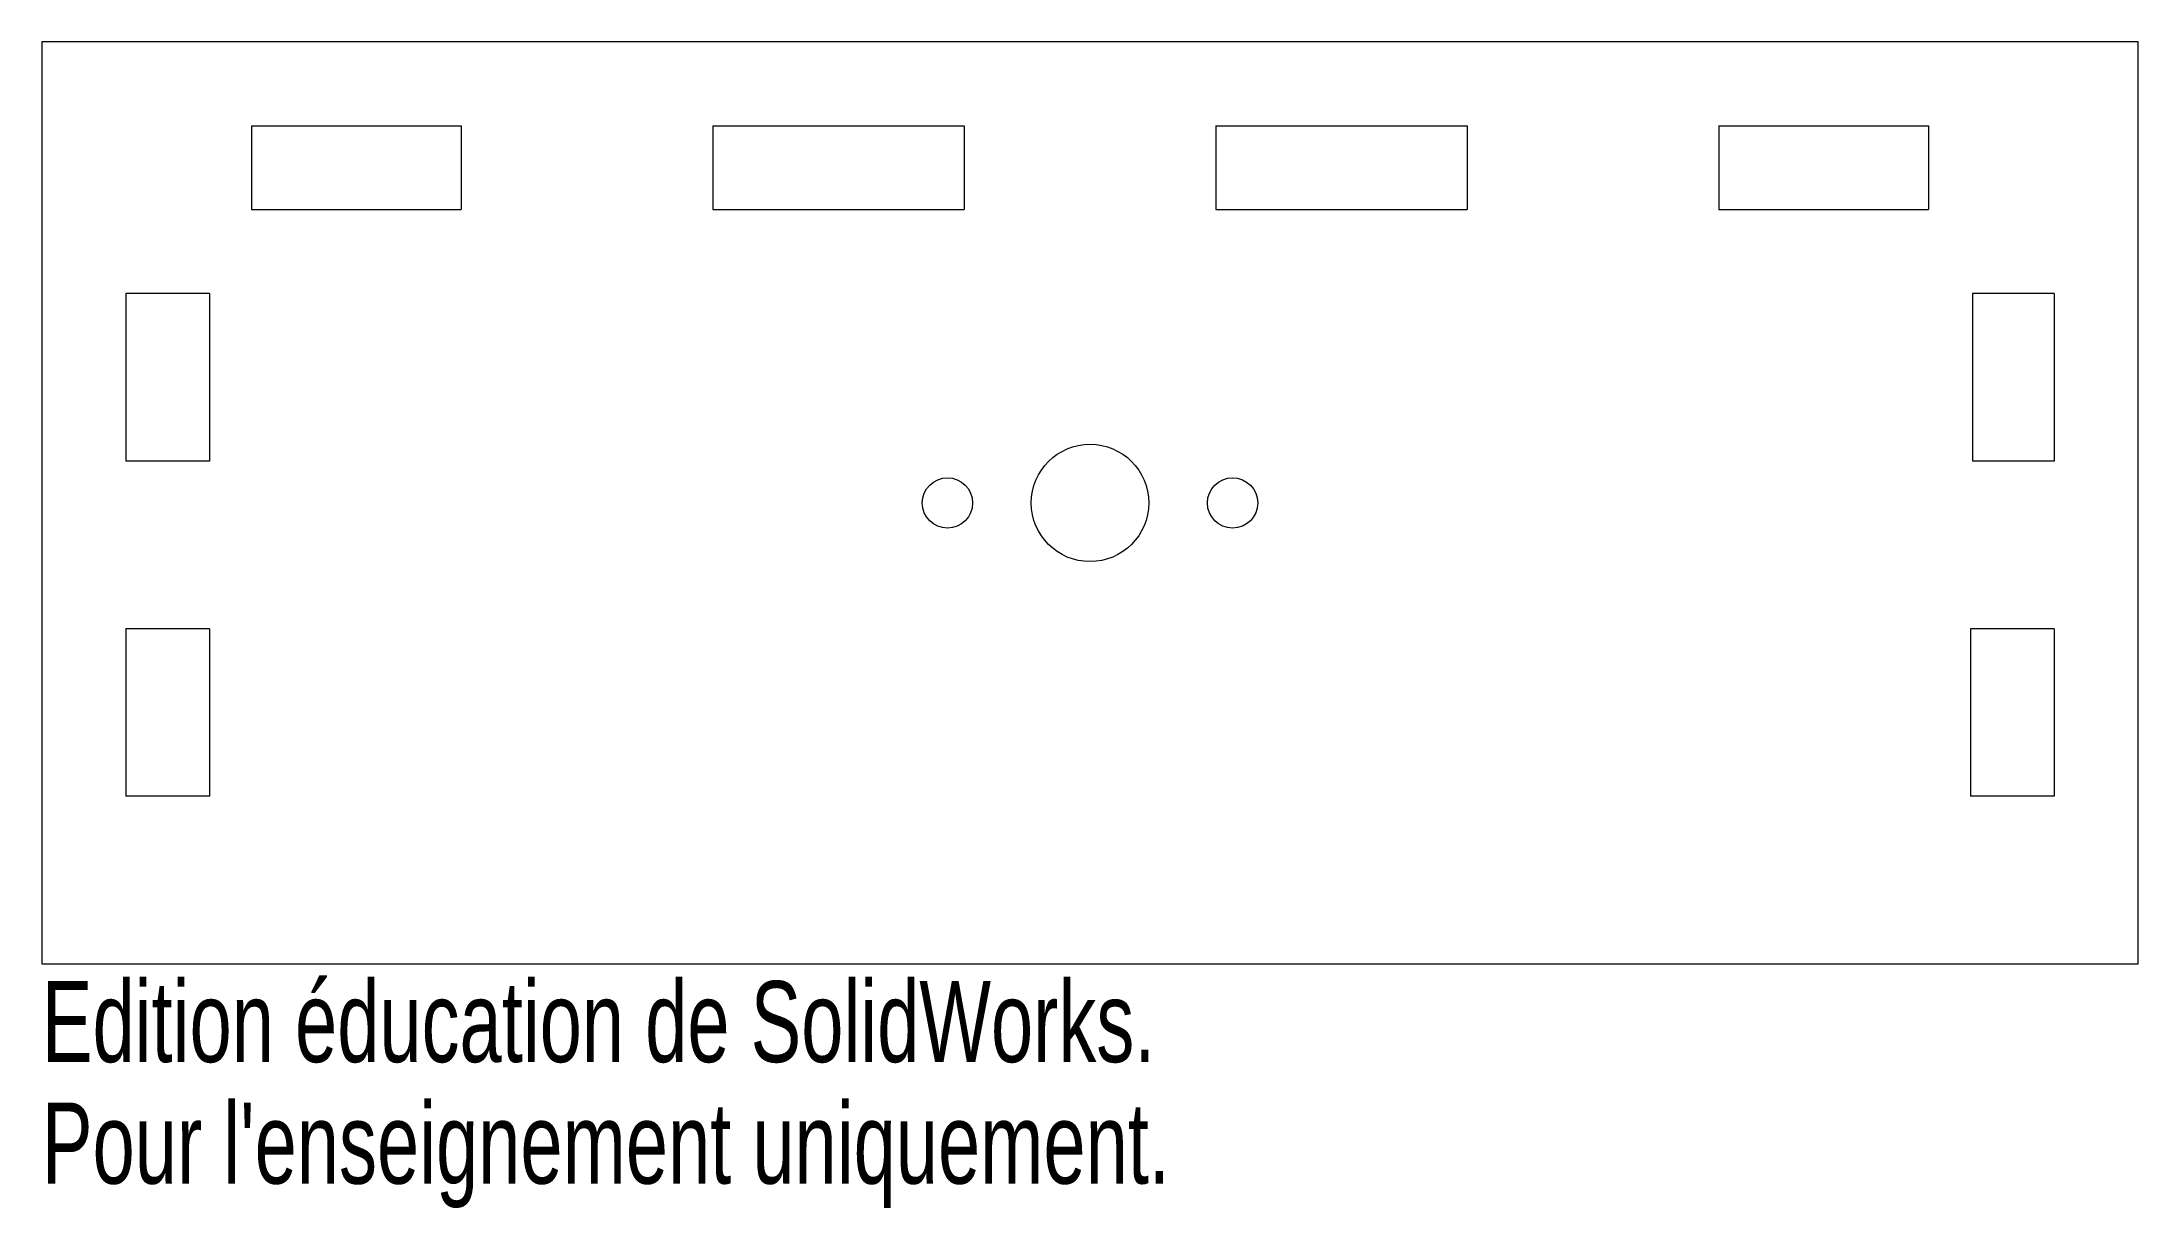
# Model space of a CAD drawing. Header units: millimetres. Extents: x -67 to 58, y -32 to 37.
import ezdxf

# ---------------------------------------------------------------- set-up
doc = ezdxf.new("R2010")
doc.units = ezdxf.units.MM
doc.styles.add('SLDTEXTSTYLE0', font='TXT', dxfattribs={"width": 0.7})

msp = doc.modelspace()

# ---------------------------------------------------------------- linework, layer by layer
at = {"color": 7, "linetype": 'Continuous', "lineweight": 15}
for p, q in [((-66.61, 37.38), (-66.61, -17.62)), ((58.39, 37.38), (-66.61, 37.38)), ((58.39, -17.62), (58.39, 37.38)), ((-54.11, 32.38), (-41.61, 32.38)), ((-54.11, 32.38), (-54.11, 27.38)), ((-41.61, 32.38), (-41.61, 27.38)), ((-26.61, 32.38), (-11.61, 32.38)), ((-26.61, 32.38), (-26.61, 27.38)), ((-11.61, 32.38), (-11.61, 27.38)), ((3.39, 32.38), (18.39, 32.38)), ((3.39, 32.38), (3.39, 27.38)), ((18.39, 32.38), (18.39, 27.38)), ((33.39, 32.38), (45.89, 32.38)), ((33.39, 32.38), (33.39, 27.38)), ((45.89, 32.38), (45.89, 27.38)), ((-54.11, 27.38), (-41.61, 27.38)), ((-26.61, 27.38), (-11.61, 27.38)), ((3.39, 27.38), (18.39, 27.38)), ((33.39, 27.38), (45.89, 27.38)), ((-56.61, 22.38), (-61.61, 22.38)), ((-61.61, 22.38), (-61.61, 12.38)), ((-56.61, 22.38), (-56.61, 12.38)), ((53.39, 22.38), (48.52, 22.38)), ((48.52, 22.38), (48.52, 12.38)), ((53.39, 22.38), (53.39, 12.38)), ((-56.61, 12.38), (-61.61, 12.38)), ((53.39, 12.38), (48.52, 12.38)), ((-56.61, 2.38), (-61.61, 2.38)), ((-61.61, 2.38), (-61.61, -7.62)), ((-56.61, 2.38), (-56.61, -7.62)), ((53.39, 2.38), (48.39, 2.38)), ((48.39, 2.38), (48.39, -7.62)), ((53.39, 2.38), (53.39, -7.62)), ((-56.61, -7.62), (-61.61, -7.62)), ((53.39, -7.62), (48.39, -7.62)), ((-66.61, -17.62), (58.39, -17.62))]:
    msp.add_line(p, q, dxfattribs=at)
for centre, radius in [((-4.11, 9.88), 3.5), ((-12.61, 9.88), 1.5), ((4.39, 9.88), 1.5)]:
    msp.add_circle(centre, radius, dxfattribs=at)

# ---------------------------------------------------------------- texts
at = {"color": 7, "linetype": 'Continuous', "char_height": 4.8336, "attachment_point": 1, "style": 'SLDTEXTSTYLE0'}
for s, insert in [('Edition éducation de SolidWorks.', (-66.61, -18.64)), ("Pour l'enseignement uniquement.", (-66.61, -25.89))]:
    msp.add_mtext(s, dxfattribs=dict(at, insert=insert))

doc.saveas('drawing.dxf')
